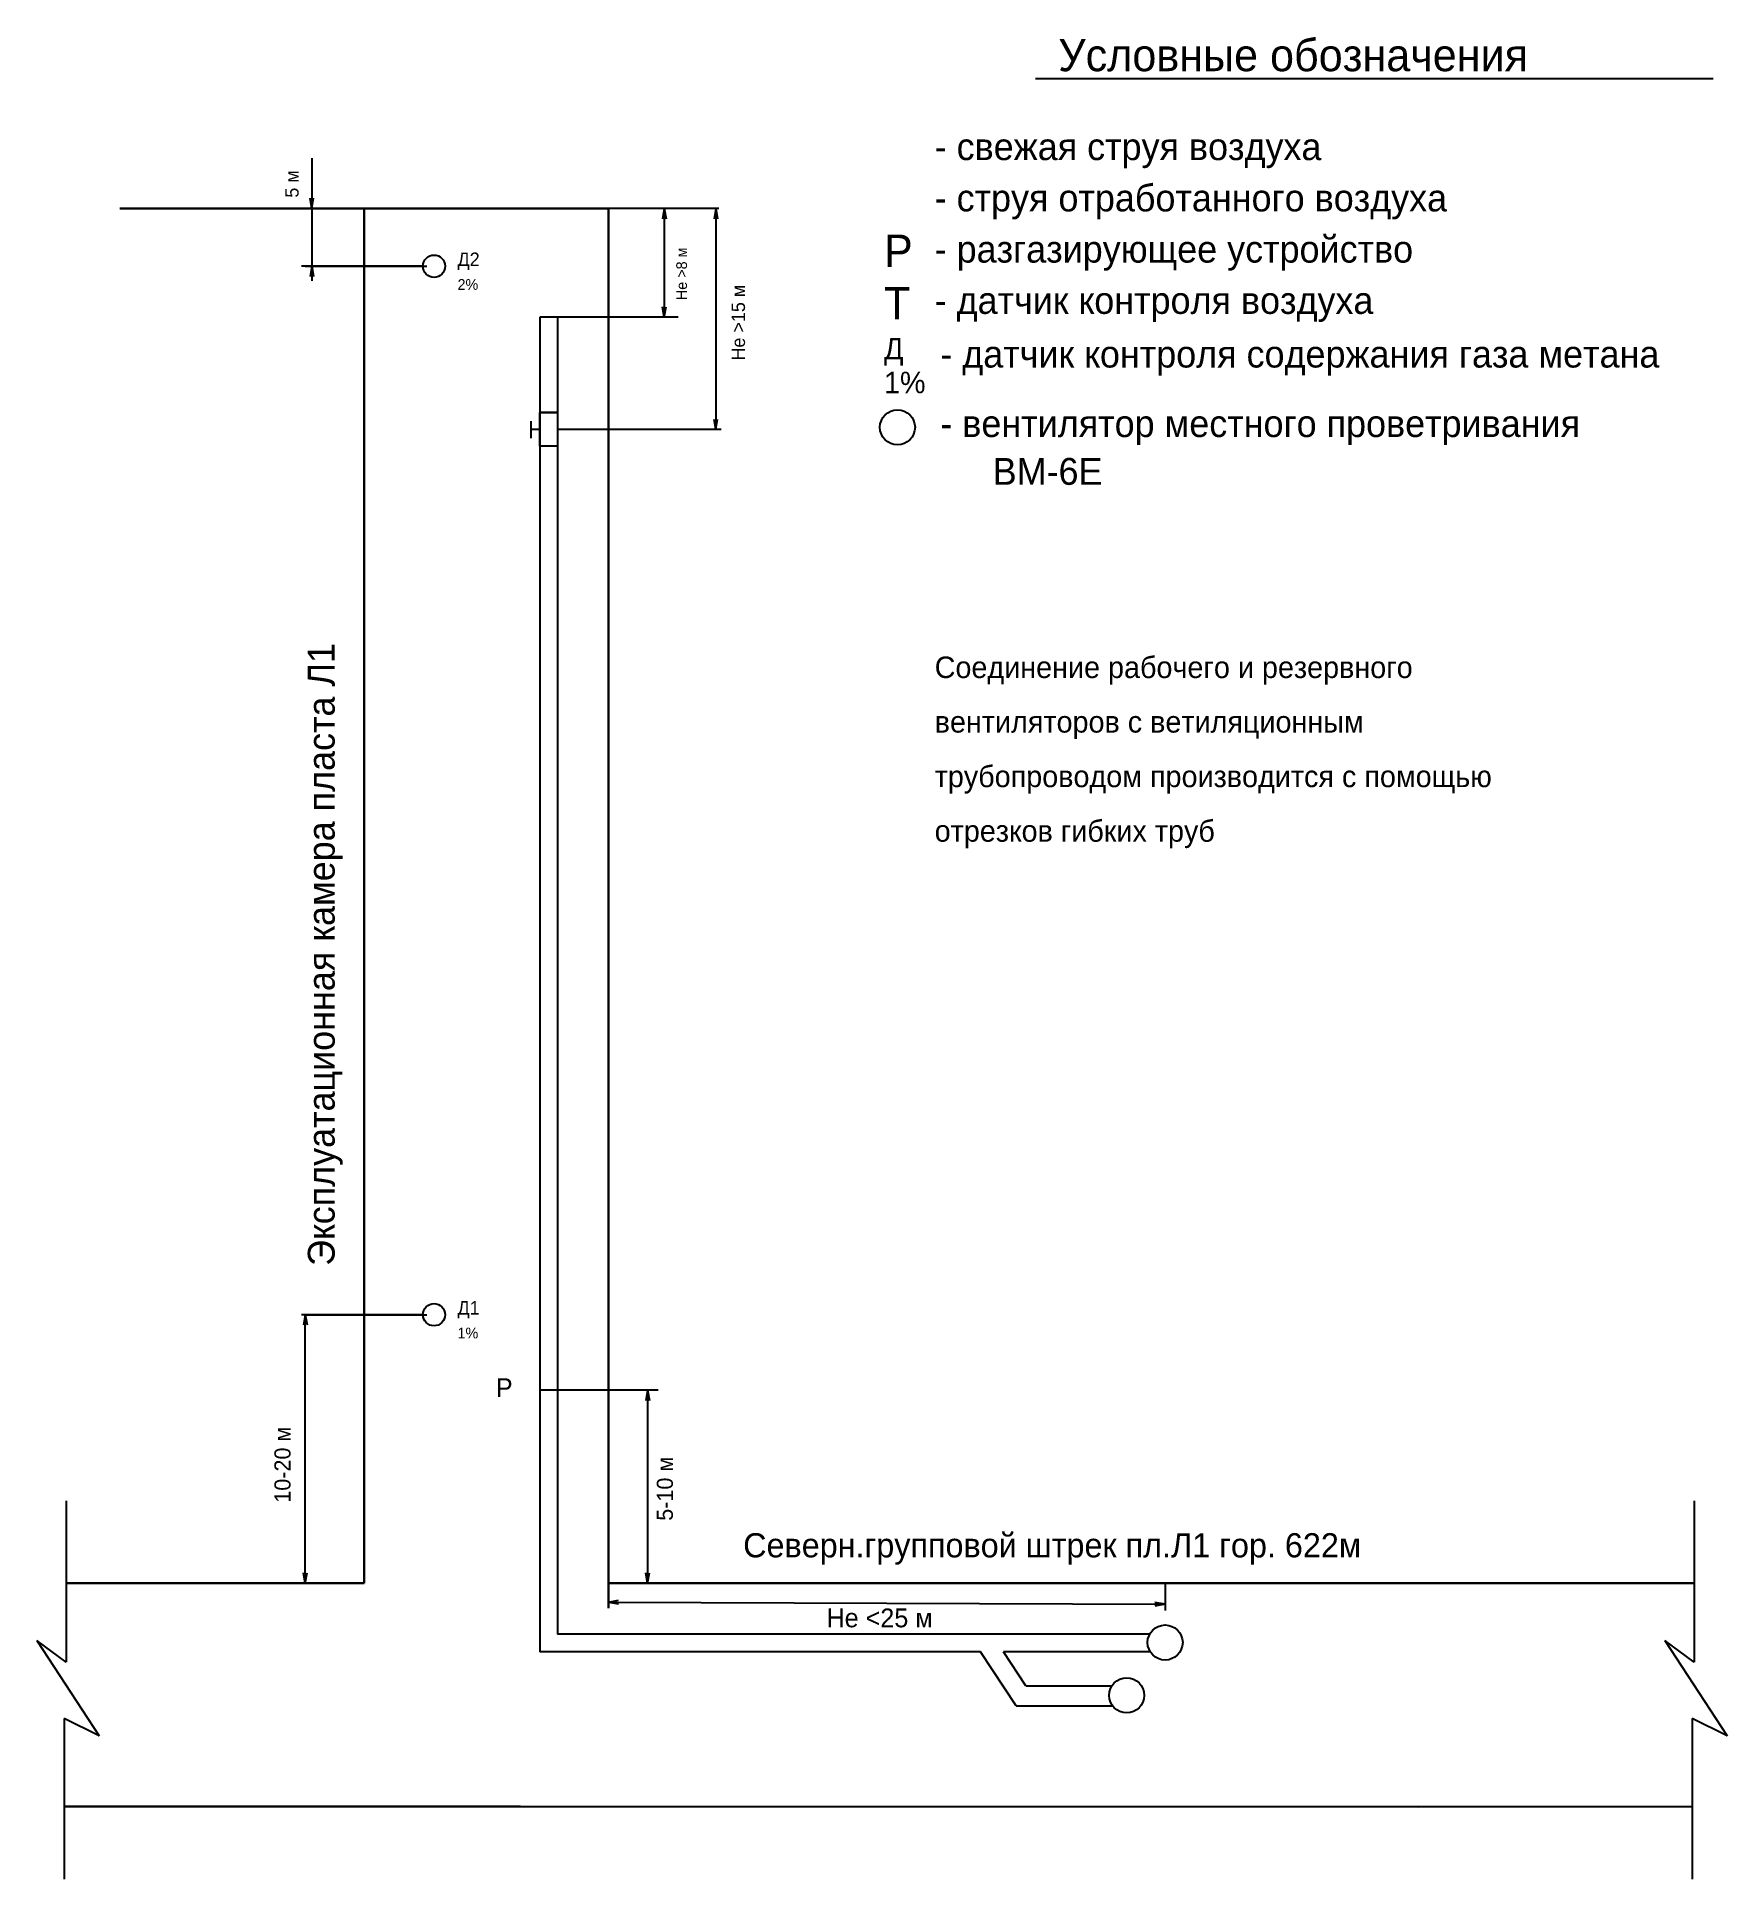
# Model space of a CAD drawing. Header units: millimetres. Extents: x 614 to 928, y 16 to 359.
import ezdxf

# ---------------------------------------------------------------- set-up
doc = ezdxf.new("R2010")
doc.units = ezdxf.units.MM

msp = doc.modelspace()

# ---------------------------------------------------------------- linework, layer by layer
for p, q in [((799.62, 350.95), (925.68, 350.95)), ((664.98, 336.11), (664.98, 313.26)), ((674.7, 326.76), (662.9, 326.76)), ((664.98, 326.76), (664.65, 328.65)), ((664.98, 326.76), (665.3, 328.65)), ((674.7, 326.76), (664.98, 326.76)), ((674.7, 326.76), (664.98, 326.76)), ((674.7, 326.76), (686.51, 326.76)), ((674.7, 326.76), (684.43, 326.76)), ((674.7, 326.76), (684.43, 326.76)), ((740.69, 326.72), (707.39, 326.72)), ((730.55, 326.72), (730.23, 324.83)), ((730.55, 326.72), (730.55, 306.54)), ((730.55, 326.72), (730.88, 324.83)), ((740.16, 326.72), (739.83, 324.83)), ((740.16, 326.72), (740.16, 285.61)), ((740.16, 326.72), (740.48, 324.83)), ((740.16, 326.72), (740.16, 326.72)), ((685.64, 316), (663.04, 316)), ((663.76, 316), (686.37, 316)), ((664.98, 316), (664.65, 314.11)), ((664.98, 316), (665.3, 314.11)), ((707.39, 306.54), (707.39, 58.2)), ((733.14, 306.54), (707.39, 306.54)), ((710.67, 306.54), (710.67, 61.52)), ((730.55, 306.54), (730.23, 308.43)), ((730.55, 306.54), (730.88, 308.43)), ((710.67, 288.76), (707.39, 288.76)), ((705.75, 287.18), (705.75, 284.03)), ((707.39, 285.61), (705.75, 285.61)), ((741.15, 285.61), (710.67, 285.61)), ((740.16, 285.61), (739.83, 287.5)), ((740.16, 285.61), (740.48, 287.5)), ((710.67, 282.49), (707.39, 282.49)), ((685.64, 120.92), (663.04, 120.92)), ((663.76, 120.92), (663.44, 119.03)), ((663.76, 71), (663.76, 120.92)), ((663.76, 120.92), (664.09, 119.03)), ((663.76, 120.92), (686.37, 120.92)), ((707.39, 106.96), (729.44, 106.96)), ((727.44, 106.88), (727.12, 104.99)), ((727.44, 106.88), (727.44, 71.01)), ((727.44, 106.88), (727.77, 104.99)), ((619.24, 86.31), (619.24, 56.31)), ((922.15, 86.31), (922.15, 56.31)), ((663.76, 71), (663.44, 72.89)), ((663.76, 71), (664.09, 72.89)), ((727.44, 71.01), (727.12, 72.9)), ((727.44, 71.01), (727.77, 72.9)), ((823.74, 71), (823.74, 65.91)), ((720.16, 67.46), (722.05, 67.79)), ((720.16, 67.46), (823.74, 67.05)), ((720.16, 67.46), (722.05, 67.14)), ((823.74, 67.05), (821.85, 67.38)), ((823.74, 67.05), (821.85, 66.73)), ((619.24, 56.31), (613.81, 60.29)), ((613.81, 60.29), (625.39, 42.57)), ((820.9, 61.52), (710.67, 61.52)), ((916.73, 60.29), (928.3, 42.57)), ((922.15, 56.31), (916.73, 60.29)), ((789.39, 58.2), (707.39, 58.2)), ((796.01, 48.18), (789.39, 58.2)), ((820.99, 58.2), (793.66, 58.2)), ((797.82, 51.9), (793.66, 58.2)), ((797.82, 51.9), (813.87, 51.9)), ((796.01, 48.18), (813.97, 48.18)), ((618.88, 45.83), (618.88, 15.91)), ((625.39, 42.57), (618.88, 45.83)), ((928.3, 42.57), (921.79, 45.83)), ((921.79, 45.83), (921.79, 15.91))]:
    msp.add_line(p, q)
at = {"lineweight": 30}
for p, q in [((629.25, 326.76), (674.7, 326.76)), ((674.7, 326.76), (674.7, 71)), ((674.7, 326.76), (674.7, 71)), ((720.16, 326.76), (674.7, 326.76)), ((720.16, 326.76), (720.16, 66.32)), ((645.95, 71), (619.24, 71)), ((674.7, 71), (645.95, 71)), ((842.92, 71), (720.16, 71)), ((922.15, 71), (842.92, 71)), ((645.95, 29.44), (618.88, 29.45)), ((645.95, 29.44), (703.81, 29.44)), ((870.92, 29.39), (645.95, 29.44)), ((921.79, 29.41), (870.92, 29.39))]:
    msp.add_line(p, q, dxfattribs=at)
msp.add_lwpolyline([(707.39, 288.76), (710.67, 288.76), (710.67, 282.49), (707.39, 282.49)], close=True)
msp.add_lwpolyline([(707.39, 288.76), (710.67, 288.76), (710.67, 282.49), (707.39, 282.49)], close=True)
for centre, radius in [((687.71, 316), 2.07), ((773.94, 286.03), 3.26), ((687.71, 120.92), 2.07), ((823.74, 59.94), 3.26), ((816.59, 50.11), 3.26)]:
    msp.add_circle(centre, radius)

# ---------------------------------------------------------------- texts
for s, height, p in [('Условные обозначения', 6, (803.85, 352.28)), ('- свежая струя воздуха', 5, (780.86, 335.74)), ('- струя отработанного воздуха', 5, (780.86, 326.2)), ('Р', 6, (771.43, 315.87)), ('- разгазирующее устройство', 5, (780.86, 316.67)), ('Д2', 2.5, (692.08, 316.04)), ('2%', 2, (692.08, 311.6)), ('Т', 6, (771.43, 306.12)), ('- датчик контроля воздуха', 5, (780.86, 307.13)), ('Д', 4, (771.43, 298.66)), ('- датчик контроля содержания газа метана', 5, (781.91, 297.15)), ('1%', 4, (771.43, 292.37)), ('- вентилятор местного проветривания', 5, (781.91, 284.22)), ('ВМ-6Е', 5, (791.65, 275.33)), ('Соединение рабочего и резервного', 4, (780.86, 239.38)), ('вентиляторов с ветиляционным', 4, (780.86, 229.23)), ('трубопроводом производится с помощью', 4, (780.86, 219.08)), ('отрезков гибких труб', 4, (780.86, 208.93)), ('Д1', 2.5, (692.08, 120.96)), ('1%', 2, (692.08, 116.52)), ('Р', 3.5, (699.21, 105.6)), ('Северн.групповой штрек пл.Л1 гор. 622м', 4.5, (745.23, 75.78)), ('Не <25 м', 3.5, (760.73, 62.77))]:
    msp.add_text(s, height=height).set_placement(p)
for s, height, p in [('5 м', 2.5, (662.52, 328.75)), ('Не >8 м', 2, (734.78, 309.68)), ('Не >15 м', 2.5, (745.57, 298.44)), ('Эксплуатационная камера пласта Л1', 5, (669.23, 130.02)), ('10-20 м', 3, (661.01, 85.95)), ('5-10 м', 3, (732.16, 82.59))]:
    msp.add_text(s, height=height, rotation=90).set_placement(p)

doc.saveas('drawing.dxf')
